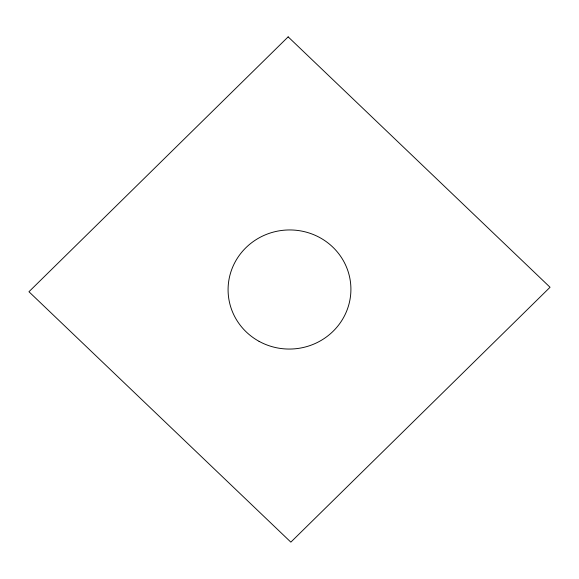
<?xml version="1.0" encoding="UTF-8"?>
<svg xmlns="http://www.w3.org/2000/svg" width="579" height="579" viewBox="0 0 579 579"><rect width="100%" height="100%" fill="white"/><g stroke="black" fill="none" stroke-linecap="round" stroke-linejoin="round"><path stroke-width="0.87" d="M288.154 36.861L28.95 291.736L290.846 542.139L550.05 287.264L288.154 36.861M259.066 341.335A61.417 59.543 -3.4 0 0 350.91 288.972A61.417 59.543 -3.4 0 0 258.516 238.193A61.417 59.543 -3.4 0 0 259.066 341.335"/></g></svg>
